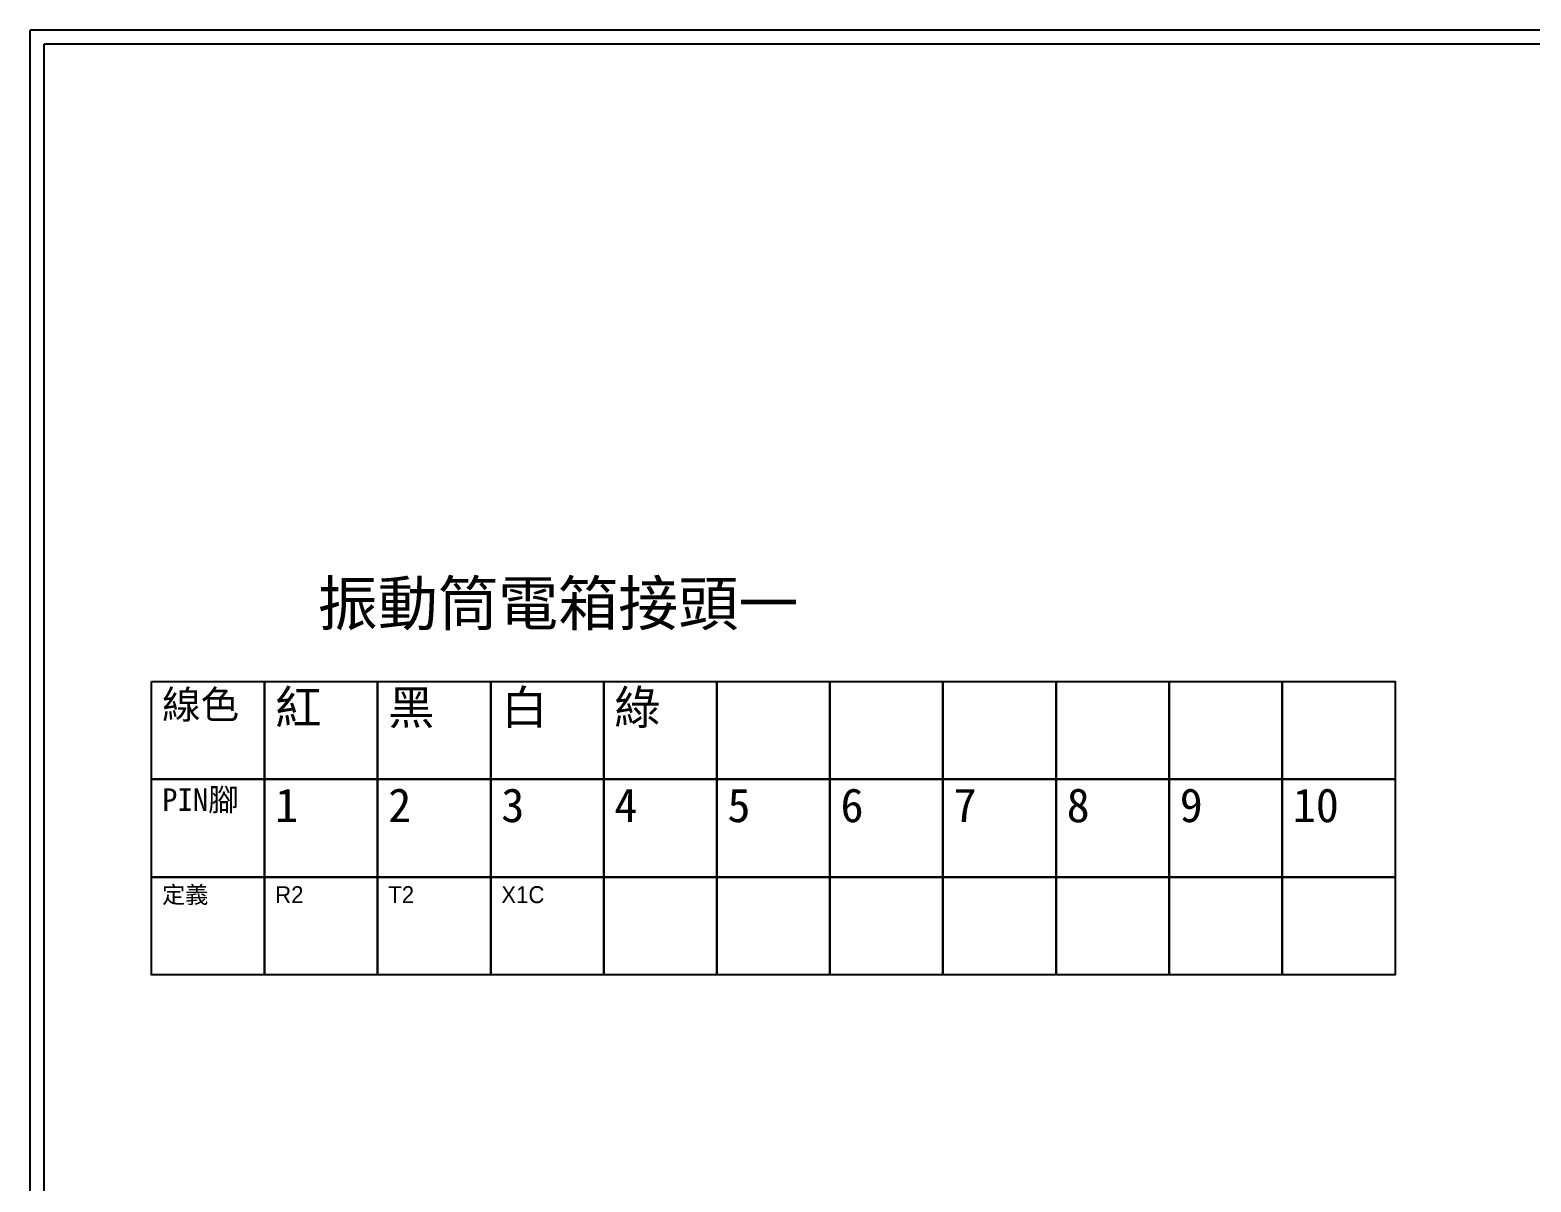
# Model space of a CAD drawing. Extents: x 627 to 914, y 3 to 207.
# Drawn here: x 627.2 to 760.1, y 105 to 207 of the extents above; entities that cross this region are included whole.
import ezdxf

# ---------------------------------------------------------------- set-up
doc = ezdxf.new("R2010")
doc.units = 0
doc.layers.get('0').update_dxf_attribs({"linetype": 'CONTINUOUS'})
doc.layers.add('圖框層', color=7, linetype='CONTINUOUS')
doc.layers.add('標尺寸層', color=3, linetype='CONTINUOUS')
doc.styles.add('CNS', font='romanc.shx', dxfattribs={"bigfont": 'chineset.shx'})

msp = doc.modelspace()

# ---------------------------------------------------------------- linework, layer by layer
for points in [[(637.95, 149.3), (647.96, 149.3), (647.96, 140.64), (637.95, 140.64)], [(647.96, 149.3), (657.97, 149.3), (657.97, 140.64), (647.96, 140.64)], [(657.97, 149.3), (667.98, 149.3), (667.98, 140.64), (657.97, 140.64)], [(667.98, 149.3), (677.99, 149.3), (677.99, 140.64), (667.98, 140.64)], [(677.99, 149.3), (688, 149.3), (688, 140.64), (677.99, 140.64)], [(688, 149.3), (698.01, 149.3), (698.01, 140.64), (688, 140.64)], [(698.01, 149.3), (708.02, 149.3), (708.02, 140.64), (698.01, 140.64)], [(708.02, 149.3), (718.03, 149.3), (718.03, 140.64), (708.02, 140.64)], [(718.03, 149.3), (728.04, 149.3), (728.04, 140.64), (718.03, 140.64)], [(728.04, 149.3), (738.05, 149.3), (738.05, 140.64), (728.04, 140.64)], [(738.05, 149.3), (748.06, 149.3), (748.06, 140.64), (738.05, 140.64)], [(637.95, 140.64), (647.96, 140.64), (647.96, 131.98), (637.95, 131.98)], [(647.96, 140.64), (657.97, 140.64), (657.97, 131.98), (647.96, 131.98)], [(657.97, 140.64), (667.98, 140.64), (667.98, 131.98), (657.97, 131.98)], [(667.98, 140.64), (677.99, 140.64), (677.99, 131.98), (667.98, 131.98)], [(677.99, 140.64), (688, 140.64), (688, 131.98), (677.99, 131.98)], [(688, 140.64), (698.01, 140.64), (698.01, 131.98), (688, 131.98)], [(698.01, 140.64), (708.02, 140.64), (708.02, 131.98), (698.01, 131.98)], [(708.02, 140.64), (718.03, 140.64), (718.03, 131.98), (708.02, 131.98)], [(718.03, 140.64), (728.04, 140.64), (728.04, 131.98), (718.03, 131.98)], [(728.04, 140.64), (738.05, 140.64), (738.05, 131.98), (728.04, 131.98)], [(738.05, 140.64), (748.06, 140.64), (748.06, 131.98), (738.05, 131.98)], [(637.95, 131.98), (647.96, 131.98), (647.96, 123.31), (637.95, 123.31)], [(647.96, 131.98), (657.97, 131.98), (657.97, 123.31), (647.96, 123.31)], [(657.97, 131.98), (667.98, 131.98), (667.98, 123.31), (657.97, 123.31)], [(667.98, 131.98), (677.99, 131.98), (677.99, 123.31), (667.98, 123.31)], [(677.99, 131.98), (688, 131.98), (688, 123.31), (677.99, 123.31)], [(688, 131.98), (698.01, 131.98), (698.01, 123.31), (688, 123.31)], [(698.01, 131.98), (708.02, 131.98), (708.02, 123.31), (698.01, 123.31)], [(708.02, 131.98), (718.03, 131.98), (718.03, 123.31), (708.02, 123.31)], [(718.03, 131.98), (728.04, 131.98), (728.04, 123.31), (718.03, 123.31)], [(728.04, 131.98), (738.05, 131.98), (738.05, 123.31), (728.04, 123.31)], [(738.05, 131.98), (748.06, 131.98), (748.06, 123.31), (738.05, 123.31)]]:
    msp.add_lwpolyline(points, close=True)
at = {"layer": '圖框層', "color": 7}
for p, q in [((914.2, 206.97), (627.2, 206.97)), ((627.2, 3), (627.2, 206.97)), ((912.95, 205.72), (628.45, 205.72)), ((628.45, 4.25), (628.45, 205.72))]:
    msp.add_line(p, q, dxfattribs=at)

# ---------------------------------------------------------------- texts
at = {"width": 8.2913, "attachment_point": 1}
for s, insert, char_height in [('{\\fPMingLiU|b0|i0|c136|p18;線色}', (638.89, 148.5), 2.5), ('{\\fPMingLiU|b0|i0|c136|p18;紅}', (648.9, 148.5), 3), ('{\\fPMingLiU|b0|i0|c136|p18;白}', (668.92, 148.5), 3), ('{\\fPMingLiU|b0|i0|c136|p18;綠}', (678.93, 148.5), 3), ('{\\fPMingLiU|b0|i0|c136|p18;黑}', (658.91, 148.5), 3), ('PIN{\\fPMingLiU|b0|i0|c136|p18;腳}', (638.89, 139.84), 2), ('1', (648.9, 139.84), 3), ('2', (658.91, 139.84), 3), ('3', (668.92, 139.84), 3), ('4', (678.93, 139.84), 3), ('5', (688.94, 139.84), 3), ('6', (698.95, 139.84), 3), ('7', (708.96, 139.84), 3), ('8', (718.97, 139.84), 3), ('9', (728.98, 139.84), 3), ('10', (738.99, 139.84), 3), ('{\\fPMingLiU|b0|i0|c136|p18;定義}', (638.89, 131.17), 1.5), ('{\\fPMingLiU|b0|i0|c136|p18;R2}', (648.9, 131.17), 1.5), ('{\\fPMingLiU|b0|i0|c136|p18;T2}', (658.91, 131.17), 1.5), ('{\\fPMingLiU|b0|i0|c136|p18;X1C}', (668.92, 131.17), 1.5)]:
    msp.add_mtext(s, dxfattribs=dict(at, insert=insert, char_height=char_height))
at = {"layer": '標尺寸層', "color": 7, "insert": (673.95, 155.98), "char_height": 3.9, "width": 51.1348, "attachment_point": 5, "style": 'CNS'}
msp.add_mtext('{\\fDFKai-SB|b0|i0|c136|p65;振動筒電箱接頭一}', dxfattribs=at)

doc.saveas('drawing.dxf')
